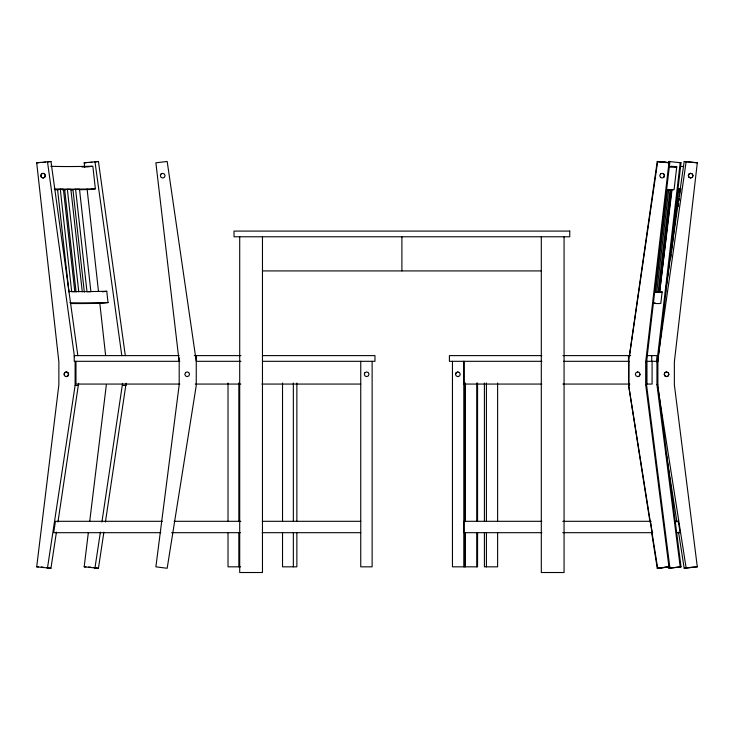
<?xml version="1.0" encoding="UTF-8"?>
<svg xmlns="http://www.w3.org/2000/svg" width="734" height="734" viewBox="0 0 734 734"><rect width="100%" height="100%" fill="white"/><g stroke="black" fill="none" stroke-linecap="round" stroke-linejoin="round"><path stroke-width="1.1" d="M670.867 257.588L671.261 254.175M671.518 251.9L678.73 189.299L680.317 189.253L679.537 196.079M678.354 206.318L678.62 204.043M679.005 200.63L679.271 198.354M666.059 287.921L684.18 161.48L697.3 162.801L674.353 361.972L674.353 384.735L697.3 566.831L684.189 568.272L678.537 532.159M669.775 566.831L668.94 566.831L645.7 384.735L645.7 361.972L668.94 162.801L669.775 162.801L646.535 361.972L646.535 384.735L669.775 566.831L657.682 568.272L628.671 385.46L629.506 385.46M656.251 291.884L658.132 292.104L670.087 189.666M670.922 189.666L658.958 292.104L658.132 292.104M671.601 189.629L659.646 292.068L672.023 189.583M659.894 291.655L662.141 291.921L660.829 303.225A890.562 7.579 6.7 0 1 653.71 303.408M668.711 166.545A890.562 7.579 6.7 0 0 671.105 166.214L676.739 166.875L674.096 189.482A890.562 7.579 6.7 0 1 666.986 189.666M681.033 566.831L680.198 566.831L656.948 384.735L656.948 361.972L680.198 162.801L681.033 162.801L657.783 361.972L657.783 384.735L681.033 566.831L668.94 568.272L668.582 566.015M56.417 532.159L50.949 568.272L36.7 566.831L58.867 384.735L58.867 361.972L36.7 162.801L50.967 161.48L77.832 355.632M103.898 532.159L98.429 568.272L84.181 566.831L88.337 532.682M89.722 521.305L106.347 384.735M629.414 355.66L657.233 161.48L669.243 162.673M665.417 292.444L665.738 290.187M658.031 357.917L686.171 161.48M668.591 163.737L668.922 161.48L669.757 161.48M47.435 568.272L75.107 385.46L75.107 361.312M57.958 522.002L78.621 383.267M94.915 568.272L100.384 532.159M101.916 522.002L122.578 383.267M105.43 522.002L126.101 383.267M41.599 174.013L40.948 175.683L41.599 177.344M64.216 374.267L64.876 372.597L66.455 371.909L68.042 372.597L68.693 374.267L68.042 375.927L66.455 376.615L64.62 375.927L63.968 374.267L64.62 372.597L66.207 371.909L67.785 372.597L68.445 374.267L67.785 375.927L66.207 376.615M692.226 177.344L692.905 175.683L692.226 174.013M668.133 375.927L668.812 374.267M457.906 376.615L456.19 375.927L455.502 374.267L456.19 372.597L457.906 371.909M455.557 374.267L456.245 372.597M660.481 174.013L659.738 175.683L660.481 177.344M663.747 177.344L664.435 175.683L663.747 174.013M637.681 376.615L639.397 375.927L640.02 374.267L639.332 372.597L637.681 371.909M639.397 375.927L640.085 374.267M43.187 173.325L41.343 174.013L40.691 175.683L41.343 177.344L43.187 178.032L44.765 177.344L45.425 175.683L44.765 174.013L42.93 173.325M42.93 178.032L44.508 177.344L45.169 175.683L44.508 174.013M690.731 173.325L689.098 174.013L688.419 175.683L689.098 177.344M690.593 178.032L692.373 177.344L693.052 175.683L692.373 174.013L690.593 173.325L688.951 174.013L688.272 175.683L688.951 177.344L690.731 178.032M664.857 372.597L666.49 371.909L668.279 372.597M666.637 371.909L665.004 372.597L664.178 374.267L664.857 375.927L666.49 376.615L668.279 375.927L668.958 374.267L668.133 372.597M660.426 174.013L662.141 173.325L663.802 174.013L664.49 175.683L663.802 177.344L662.086 178.032L660.426 177.344M457.851 376.615L459.567 375.927L460.255 374.267L459.512 372.597L457.851 371.909M637.736 371.909L636.02 372.597L635.332 374.267L636.075 375.927L637.736 376.615M651.59 532.159L657.242 568.272L667.252 566.969M669.243 566.969L657.242 568.272M684.189 568.272L694.19 566.969M668.94 568.272L680.198 566.831M75.593 189.299L86.988 291.737L90.897 291.692L79.501 189.253L75.593 189.299L72.932 189.629L84.337 292.068M42.37 162.535L45.591 162.141M47.747 161.875L50.967 161.48M84.685 167.352L84.181 162.801L98.448 161.48L125.312 355.632M89.842 162.535L91.998 162.278M95.218 161.875L98.448 161.48M91.778 166.343L87.474 166.875A890.562 31.984 -6.4 0 1 81.896 166.994M82.281 291.774L70.877 189.335L67.363 189.335L64.675 189.666L76.079 292.104M50.765 166.279A890.562 31.984 -6.4 0 0 92.851 166.214L95.365 188.822L89.988 189.482A890.562 31.984 -6.4 0 1 79.07 189.702M102.466 291.793L106.769 291.26L108.026 302.564L102.65 303.225A890.562 31.984 -6.4 0 1 70.95 303.518M60.28 189.253L71.684 291.692L74.804 291.737L63.399 189.299L60.28 189.253L57.564 189.583L68.968 292.022M36.7 162.801L38.462 162.801M84.181 162.801L85.933 162.801M697.3 162.801L684.18 161.48M262.469 270.919L541.307 270.919M179.179 355.614L74.226 355.614L74.226 361.312L179.821 361.312M194.317 355.614L240.945 355.614M262.561 355.614L374.973 355.614L374.973 361.312L262.515 361.312M541.784 355.614L449.41 355.614L449.41 361.312L541.866 361.312M562.941 355.614L630.671 355.614M646.535 355.614L656.948 355.614L656.948 361.312L646.03 361.312M240.945 361.312L196.262 361.312L167.187 161.48L155.883 162.801L179.197 361.972L179.197 384.735L155.883 566.831L167.178 568.272L196.262 385.46L196.262 355.614M563.455 361.312L629.506 361.312M645.7 361.972L646.535 361.972M656.948 361.972L657.783 361.972M179.821 384.065L75.978 384.065L75.978 361.312M195.281 384.065L240.807 384.065M261.9 384.065L360.743 384.065M463.815 384.065L541.866 384.065M562.895 384.065L629.864 384.065M646.406 384.065L652.086 384.065L652.086 361.312M645.7 384.735L646.535 384.735M656.948 384.735L657.783 384.735M75.107 385.46L78.621 385.46M122.578 385.46L126.101 385.46M162.306 521.305L55.426 521.305L53.701 532.682L160.801 532.682M174.114 521.305L240.871 521.305M262.313 521.305L360.743 521.305M541.784 521.305L464.007 521.305L464.007 532.682L541.866 532.682M562.785 521.305L651.122 521.305M674.913 521.305L678.326 521.305L680.115 532.682L676.684 532.682M171.637 532.682L240.44 532.682M262.212 532.682L360.743 532.682M562.776 532.682L652.664 532.682M36.7 566.831L38.462 566.831M84.181 566.831L85.933 566.831M240.596 566.831L228.017 566.831L228.017 532.572M695.3 566.831L697.3 566.831M668.922 161.48L681.033 162.801M658.499 161.48L669.775 162.801M668.94 162.801L657.673 161.48L628.671 361.312L628.607 385.46L649.994 522.002M657.233 161.48L666.133 162.535M677.5 189.445L679.354 189.666M88.768 566.969L90.915 567.263M94.135 567.694L98.429 568.272M41.288 566.969L43.434 567.263M46.655 567.694L50.949 568.272M666.637 376.615L665.004 375.927L664.325 374.267M650.443 521.305L652.086 531.655M686.189 568.272L657.545 385.46L657.545 361.312M666.16 453.172L676.941 522.002M94.925 161.48L121.798 355.632M47.453 161.48L74.473 356.77M87.089 188.977L98.494 291.407M99.76 302.793L105.586 355.146M67.363 189.335L78.767 291.774M658.049 355.614L658.049 361.312M651.746 355.614L651.746 361.312M646.874 361.312L646.874 384.065M646.535 356.752L646.535 361.312M628.882 361.312L628.882 384.065M628.469 355.614L628.469 361.312M564.07 236.779L564.07 572.52L541.307 572.52L541.307 236.779M497.615 383.001L497.615 521.158M497.615 532.572L497.615 566.831L484.412 566.831L484.412 532.572M486.413 383.001L486.413 521.158M486.413 532.572L486.413 566.831M484.412 383.001L484.412 521.158M477.559 383.001L477.559 521.158M477.559 532.572L477.559 566.831L452.456 566.831L452.456 361.312M476.724 383.001L476.724 521.158M476.724 532.572L476.724 566.831M465.374 383.001L465.374 521.158M465.374 532.572L465.374 566.831M464.631 383.001L464.631 521.158M464.631 532.572L464.631 566.831M464.007 361.312L464.007 384.065M463.805 361.312L463.805 566.831M401.893 236.779L401.893 270.919M372.129 361.312L372.129 566.831L360.743 566.831L360.743 361.312M296.866 383.001L296.866 521.158M296.866 532.572L296.866 566.831L282.526 566.831L282.526 532.572M293.352 383.001L293.352 521.158M293.352 532.572L293.352 566.831M282.526 383.001L282.526 521.158M262.469 236.779L262.469 572.52L239.706 572.52L239.706 236.779M238.834 383.001L238.834 521.158M238.834 532.572L238.834 566.831M228.017 383.001L228.017 521.158M179.197 357.889L179.197 361.312M676.739 166.875A890.562 7.579 6.7 0 1 669.619 167.058M662.141 291.921A890.562 7.579 6.7 0 1 655.022 292.104M655.022 302.747A890.562 7.579 6.7 0 1 652.801 302.894M683.721 166.398A890.562 18.148 6.6 0 1 680.491 166.508M681.115 189.005A890.562 18.148 6.6 0 1 677.886 189.115M72.96 189.776A890.562 31.984 -6.4 0 1 70.712 189.794M65.326 189.812A890.562 31.984 -6.4 0 1 62.234 189.803M58.289 189.776A890.562 31.984 -6.4 0 1 54.995 189.73M106.769 291.26A890.562 31.984 -6.4 0 1 68.629 291.444M108.026 302.564A890.562 31.984 -6.4 0 1 69.886 302.747M95.365 188.822A890.562 31.984 -6.4 0 1 54.243 188.922M667.454 189.583L655.499 292.022L656.746 292.068L668.702 189.629L667.454 189.583M161.04 174.013L160.351 175.683L161.04 177.344L162.7 178.032L164.37 177.344L165.058 175.683L164.37 174.013L162.7 173.325L161.04 174.013M185.509 372.597L184.821 374.267L185.509 375.927L187.179 376.615L188.84 375.927L189.528 374.267L188.84 372.597L187.179 371.909L185.509 372.597M364.991 372.597L364.303 374.267L364.991 375.927L366.651 376.615L368.321 375.927L369.009 374.267L368.321 372.597L366.651 371.909L364.991 372.597M569.758 231.091L234.018 231.091L234.018 236.779L569.758 236.779L569.758 231.091"/></g></svg>
